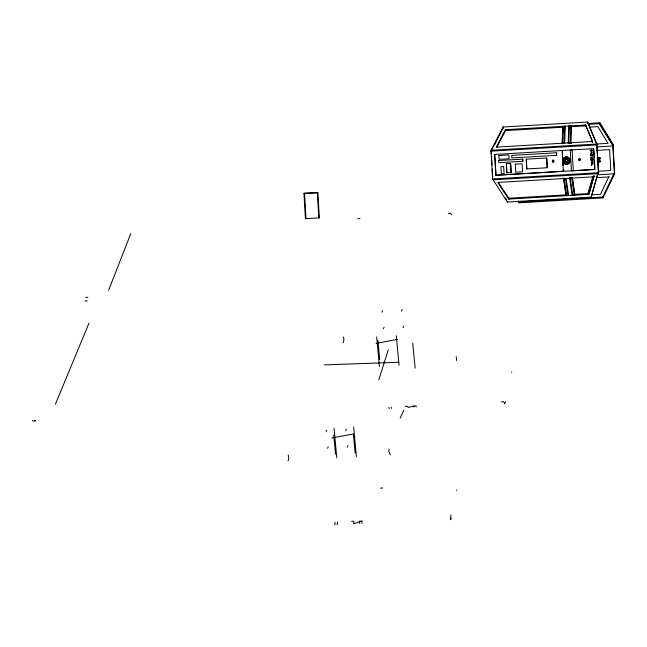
<?xml version="1.0" encoding="UTF-8"?>
<svg xmlns="http://www.w3.org/2000/svg" width="647" height="647" viewBox="0 0 647 647"><rect width="100%" height="100%" fill="white"/><g stroke="black" fill="none" stroke-linecap="round" stroke-linejoin="round"><path stroke-width="0.97" d="M562.154 143.747L562.825 126.828L564.734 126.214L564.063 143.141M562.283 143.141L562.567 136.177M562.68 133.193L562.704 126.335M562.72 143.715L563.391 126.796L565.308 126.181L564.637 143.108M568.244 143.391L568.794 125.979L571.519 126.311L570.945 143.626M568.818 143.359L569.368 125.947L571.519 126.311M570.945 126.351L570.274 143.27L570.848 143.238L570.727 142.744M570.969 128.729L570.824 125.858M334.928 524.96L335.073 522.355M337.249 524.822L337.402 522.218M359.659 523.504L359.813 520.9M361.98 523.366L362.134 520.762L353.739 523.852L353.885 521.247L351.564 521.385M450.894 514.972L450.627 519.646L451.145 518.118M564.96 160.31L563.278 159.979L563.553 159.178L565.098 159.914L563.327 159.979L563.739 162.413L565.025 163.529L565.745 162.082L566.206 162.227C565.284 168.948 573.832 156.534 567.807 159.744L568.058 160.132L567.872 159.752M596.647 143.594L598.629 172.749L598.054 172.781L591.204 197.125L507.369 202.058L507.491 201.201M588.932 194.367L594.092 175.919L588.932 194.367L508.696 199.082L508.809 198.225L498.36 182.414M509.262 199.05L509.383 198.192M563.448 178.572L563.521 178.095L566.117 195.232L568.082 195.588L565.486 178.451M564.022 178.54L564.087 178.062L566.618 195.677M566.052 195.709L563.715 178.661M574.811 194.723L572.716 195.321L570.12 178.184L572.215 177.585L574.811 194.723L572.142 195.354L569.611 177.739M570.12 178.184L570.185 177.699M571.576 178.095L571.495 177.626M572.15 178.062L572.215 177.585M574.172 195.232L574.293 194.375L589.053 193.502M574.746 195.2L572.271 177.197M588.358 194.399L588.479 193.534M596.995 146.901L613.445 145.931L599.777 123.65L599.898 122.784L587.347 123.528M593.404 176.809L593.517 175.952M591.204 197.125L598.054 172.781L598.629 172.749M613.445 145.931L613.566 145.074L599.898 122.784M563.828 169.425L563.513 171.301L495.869 175.256L494.688 154.431L593.784 148.632M389.049 449.002L388.831 451.477L390.327 454.865M565.818 163.812L566.206 162.227M566.861 159.057L567.071 157.464L567.977 157.747L567.193 159.186L567.12 157.464L566.238 157.399M587.767 194.043L592.814 176.461L593.38 176.429L588.341 194.011M378.778 379.829L388.24 349.93M563.391 159.987C563.4 158.596 566.101 156.064 566.028 159.105L565.583 159.283L564.71 157.933L564.03 158.483M569.675 161.297L568.106 160.966L567.896 161.362L569.4 162.098L568.859 162.793M505.501 401.698L504.676 403.89L503.77 401.722L501.449 401.86M108.591 290.309L130.791 233.583M55.399 404.221L88.995 323.104M326.039 431.775L326.759 430.239M381.851 312.234L382.571 310.706M327.576 448.314L328.288 446.778M383.388 328.781L384.108 327.245M345.66 430.619L346.371 429.082M401.472 311.086L402.191 309.549M347.188 447.158L347.908 445.629M403.008 327.625L403.72 326.088M400.137 418.124L403.825 410.23M608.787 176.954L600.481 194.326L591.722 194.844M518.296 201.007L519.161 202.834L602.996 197.901L602.778 197.02L613.874 173.825L614.65 173.808L612.992 145.106L613.566 145.074M602.996 197.901L614.65 173.808L597.731 174.779M343.136 342.886L343.994 339.351L343.322 336.933M288.036 460.882L288.853 458.634L288.222 454.938M492.682 179.834L597.941 173.647L598.426 172.741L596.841 144.038L587.533 122.04L503.131 127.006L491.008 150.266L492.593 178.96L507.369 202.058M491.583 150.233L503.706 126.974M494.955 143.99L495.893 142.203M505.347 129.707L496.273 147.128L592.555 141.458L592.765 142.348L585.584 124.992L505.347 129.707L505.566 130.589L496.945 147.136M592.862 159.672L590.574 159.809L591.18 160.375L592.846 160.262L593.315 159.647L592.862 159.672M553.84 161.968C551.608 163.853 551.948 158.143 553.864 160.448A1.245 0.809 -89.9 0 1 553.961 161.701M563.78 162.413L565.009 161.152L563.416 161.653L563.739 162.413M566.966 162.171C567.751 161.491 566.351 163.109 567.54 163.715L568.292 163.343L567.346 161.993M567.993 160.124L569.578 159.623L569.627 160.448M568.826 178.257L570.225 177.86M569.546 178.216L571.641 177.618L574.245 194.755M565.413 157.561L566.287 157.407M375.98 343.411L397.541 339.319M331.806 438.019L353.367 433.927L355.146 453.094M561.006 150.557L562.332 150.476L562.55 154.261M563.4 169.409L563.513 171.301L562.017 171.366M597.61 158.014L600.117 157.828L600.173 158.798L597.666 158.976M597.828 161.871L600.335 161.693L600.279 160.731M588.228 124.329L599.777 123.65M562.825 126.828L564.855 126.707M505.566 130.589L563.488 127.184L563.278 126.302M571.042 126.739L585.802 125.874M589.449 127.152L597.804 126.658L608.034 143.351L491.008 150.266L491.397 154.132M498.902 155.555L508.825 154.981L509.035 158.75L499.12 159.324L498.966 155.563M556.816 155.296L511.914 157.933L511.769 155.393L556.671 152.757M596.963 150.411L609.603 149.667L610.776 170.493L598.143 171.237M498.611 160.561L522.752 159.154L522.873 161.273L498.78 162.696L498.659 160.569M526.254 159.17L546.715 157.973L547.265 167.735L526.804 168.932L526.254 159.17L526.804 168.932M597.731 157.908L599.591 157.795L599.648 158.758L597.965 158.863M597.327 157.997L600.117 157.828M506.358 163.748L510.604 163.505L511.114 172.571L506.876 172.822L506.358 163.748L506.876 172.822M597.383 158.96L600.173 158.798M515.279 164.16L522.113 163.764L522.566 171.843L515.74 172.239L515.327 164.16M597.31 161.871L600.335 161.693M495.869 175.256L594.965 169.457L571.43 170.816L570.25 149.991L572.102 149.902L573.282 170.727M492.593 178.96L598.426 172.741M303.961 193.307L317.92 192.701L319.359 217.877L305.408 218.646L303.961 193.307L317.92 192.701M593.97 176.777L497.697 182.438L508.696 199.082M596.227 177.699L609.361 176.922M508.809 198.225L566.165 194.852M566.117 195.232L568.656 195.556L566.052 178.418M602.778 197.02L518.943 201.953L519.161 202.834M357.759 218.735L360.08 218.597M448.306 213.405L450.627 213.267L451.792 214.699M85.525 297.434L87.855 297.296M85.056 300.992L87.377 300.855M405.273 406.356L407.594 406.219L408.095 407.432L415.843 405.734L416.344 406.947M380.412 488.121L382.741 487.984M597.885 157.876L599.591 157.795M597.084 158.879L599.648 158.758M597.197 160.812L599.753 160.691L599.809 161.661L597.246 161.782M324.236 364.876L398.989 362.28M319.359 217.877L318.761 217.861L317.305 192.523M305.408 218.646L306.015 218.662L304.575 193.485M602.414 127.855L599.324 122.817L599.203 123.682L613.073 145.979M491.227 151.147L597.06 144.92L587.533 122.04M567.977 157.747L568.6 158.216M494.688 154.431L496.071 175.272M579.041 160.488C581.249 162.073 580.246 156.461 578.766 158.992A1.245 1.035 81.9 0 0 578.855 160.238M568.106 160.966L569.611 161.289M565.09 163.537L565.882 163.812M522.825 161.273L522.703 159.146M510.604 163.505L511.114 172.571M547.225 167.727L546.675 157.973M568.697 142.866L570.848 143.238M568.123 142.898L570.274 143.27L570.153 142.777M34.671 420.259L35.536 420.938L33.215 421.076L32.35 420.396M568.559 158.216L569.15 158.855M505.315 197.909L506.399 199.551M603.958 130.379L604.985 132.061M606.021 133.735L607.565 136.258M609.11 138.773L610.137 140.456M611.164 142.13L612.717 144.653M585.584 124.992L592.555 141.458M413.514 405.871L414.023 407.084M391.111 407.189L391.613 408.403M388.782 407.327L389.284 408.532M613.874 173.825L614.092 174.706M591.981 141.499L592.199 142.38M585.009 125.025L585.228 125.906M571.398 125.825L571.616 126.707M505.922 129.675L506.132 130.557M503.131 127.006L503.35 127.888M412.705 343.128L415.156 368.2M511.656 372.009L511.696 372.446M456.24 356.707L456.588 360.5M456.556 490.014L456.596 490.45M377.929 340.476L379.708 359.643M353.65 427.077L356.416 456.636M334.038 428.225L336.796 457.785M333.755 435.083L335.534 454.251M396.296 335.744L399.021 365.385M376.675 336.901L379.409 366.542M612.871 145.963L614.448 173.792M593.841 149.619L594.286 157.553M594.456 160.529L594.908 168.463M593.582 148.616L594.755 169.441M562.761 158.054L563.189 165.624M562.13 150.468L563.302 171.293M556.614 152.749L556.76 155.296M491.566 157.108L492.019 165.058M492.238 169.037L492.691 176.987M563.084 161.774A3.453 3.421 -86.2 0 1 563.278 159.138M578.903 159.372C579.882 162.607 580.723 156.995 578.903 159.372M552.449 160.925C553.298 164.16 554.35 158.539 552.449 160.925M592.992 153.881L592.231 155.741L591.018 154.366L590.671 155.838L590.331 154.018L591.253 153.986L592.013 155.296L592.992 153.881M591.156 158.96C589.732 159.841 591.835 157.415 592.717 158.507L593.283 159.073L591.156 158.96M592.28 150.678L590.978 151.123L590.08 150.266L591.277 150.84L591.568 149.271L591.657 150.832L592.781 150.104L592.28 150.678M592.142 152.174L591.504 152.094L591.212 153.501L591.107 151.657L592.142 152.174M592.32 156.978L590.8 157.383L592.32 156.978M592.49 159.219L591.366 159.655L592.49 159.219M503.673 166.57L500.907 166.732L501.352 173.8L504.078 173.647L503.673 166.57M591.706 161.669L591.487 163.222L591.762 162.591L593 162.518L592.943 161.596L592.668 162.227L591.738 162.284L591.706 161.669M593.04 163.772L591.495 163.869L591.584 165.406L591.819 164.16L593.04 163.772M567.362 161.386A1.124 1.116 -86.2 0 0 566.756 159.542A1.124 1.116 -86.2 0 0 565.413 160.99A1.124 1.116 -86.2 0 0 567.298 161.386A1.124 1.116 -86.2 0 0 566.691 159.534A1.124 1.116 -86.2 0 0 565.478 160.998A1.124 1.116 -86.2 0 0 567.362 161.386M569.279 163.101A3.696 3.664 -86.2 0 0 567.29 157.019A3.696 3.664 -86.2 0 0 563.068 161.807A3.696 3.664 -86.2 0 0 569.279 163.101M569.158 163.093A3.696 3.664 -86.2 0 0 567.168 157.011A3.696 3.664 -86.2 0 0 562.939 161.799A3.696 3.664 -86.2 0 0 569.158 163.093"/></g></svg>
